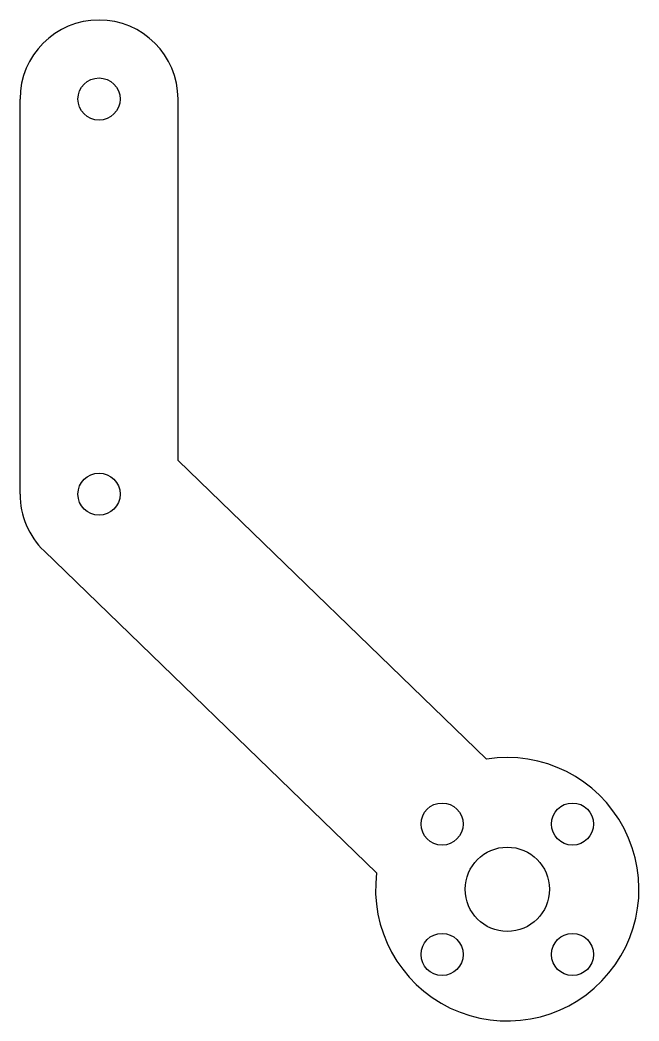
# Model space of a CAD drawing. Header units: millimetres. Extents: x -37 to 10, y -10 to 66.
import ezdxf

# ---------------------------------------------------------------- set-up
doc = ezdxf.new("R2010")
doc.units = ezdxf.units.MM

msp = doc.modelspace()

# ---------------------------------------------------------------- linework, layer by layer
for p, q in [((-37, 30), (-37, 60)), ((-25, 32.543), (-25, 60)), ((-1.576, 9.875), (-25, 32.543)), ((-9.921, 1.252), (-35.173, 25.688))]:
    msp.add_line(p, q)
for centre, radius in [((-31, 60), 1.6), ((-31, 30), 1.6), ((-4.95, 4.95), 1.6), ((4.95, 4.95), 1.6), ((0, 0), 3.2), ((-4.95, -4.95), 1.6), ((4.95, -4.95), 1.6)]:
    msp.add_circle(centre, radius)
for centre, radius, start, end in [((-31, 60), 6, 0, 180), ((-31, 30), 6, 180, 225.93919), ((0, 0), 10, 172.80909, 459.06929)]:
    msp.add_arc(centre, radius, start, end)

doc.saveas('drawing.dxf')
